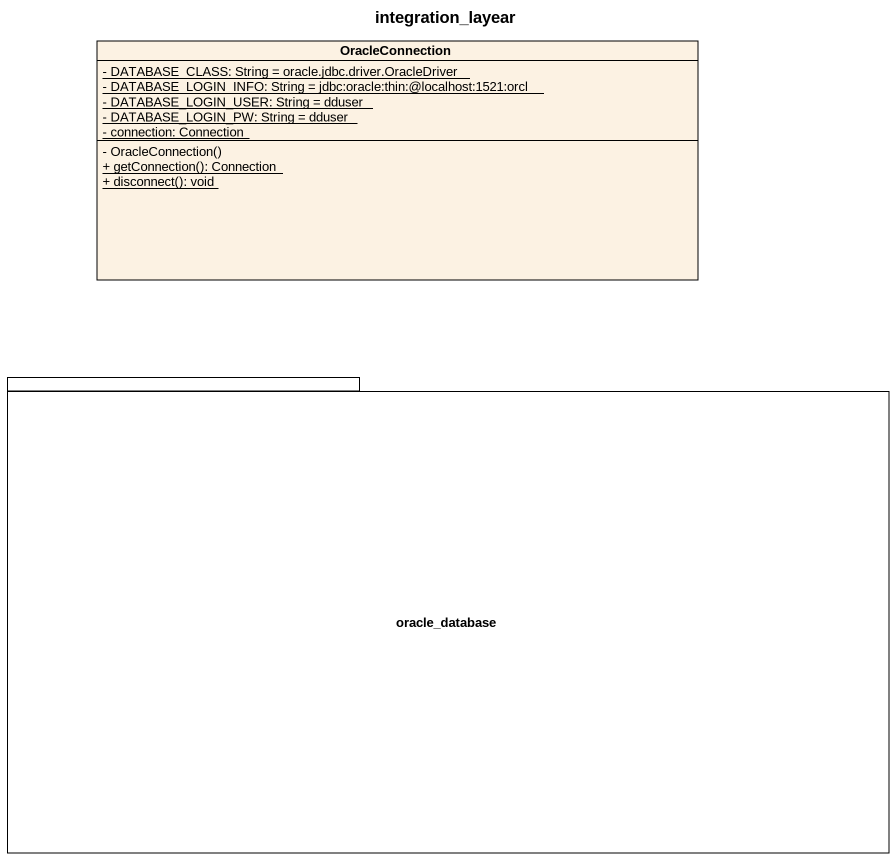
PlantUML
@startuml
title integration_layear
hide circle
hide empty members
skinparam classAttributeIconSize 0
class OracleConnection {
  {static} - DATABASE_CLASS: String = oracle.jdbc.driver.OracleDriver
  {static} - DATABASE_LOGIN_INFO: String = jdbc:oracle:thin:@localhost:1521:orcl
  {static} - DATABASE_LOGIN_USER: String = dduser
  {static} - DATABASE_LOGIN_PW: String = dduser
  {static} - connection: Connection
  - OracleConnection()
  {static} + getConnection(): Connection
  {static} + disconnect(): void
}
package oracle_database {
}
@enduml
